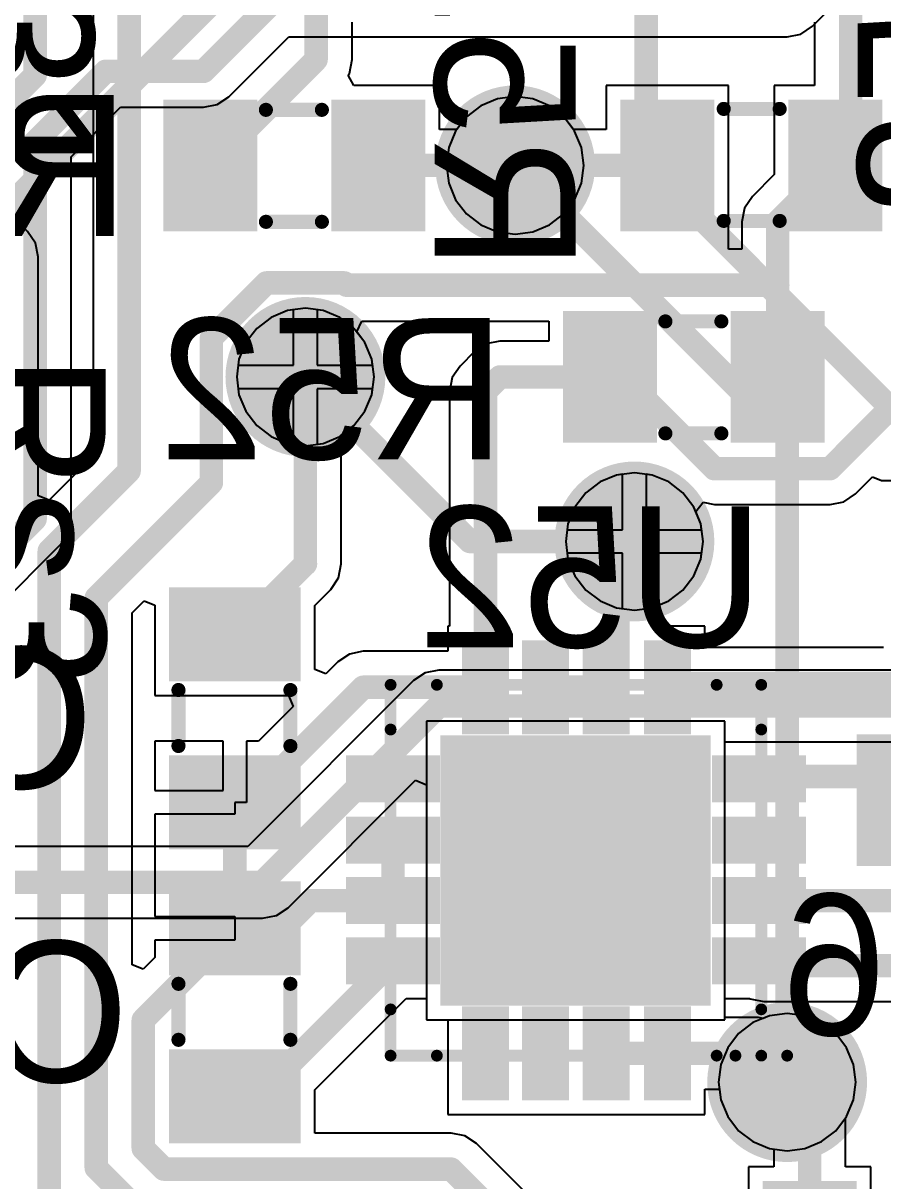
# Model space of a CAD drawing. Header units: millimetres. Extents: x 50.7 to 141.9, y 26.7 to 123.6.
# Drawn here: x 85.72 to 95.01, y 35 to 47.51 of the extents above; entities that cross this region are included whole.
import ezdxf

# ---------------------------------------------------------------- set-up
doc = ezdxf.new("R2010")
doc.units = ezdxf.units.MM
for name, color, linetype in [('BottomLayer', 5, 'Continuous'), ('BottomOverlay', 54, 'Continuous'), ('BottomPaste', 16, 'Continuous'), ('BottomSolder', 6, 'Continuous'), ('InternalPlane1', 76, 'Continuous'), ('InternalPlane3', 216, 'Continuous'), ('Mechanical16', 56, 'Continuous'), ('MidLayer1', 16, 'Continuous'), ('MidLayer2', 76, 'Continuous'), ('MidLayer3', 90, 'Continuous'), ('MidLayer4', 156, 'Continuous'), ('MultiLayer', 9, 'Continuous'), ('TopLayer', 1, 'Continuous'), ('TopOverlay', 2, 'Continuous'), ('TopSolder', 216, 'Continuous')]:
    doc.layers.add(name, color=color, linetype=linetype)

msp = doc.modelspace()

# ---------------------------------------------------------------- linework, layer by layer
at = {"layer": 'BottomLayer'}
for p, q in [((86.48, 48.048), (86.48, 42.833)), ((89.277, 47.117), (89.277, 47.523)), ((94.277, 47.523), (94.277, 46.838)), ((89.248, 46.968), (89.277, 47.117)), ((89.235, 46.95), (89.248, 46.968)), ((89.295, 46.838), (89.235, 46.95)), ((90.221, 46.838), (89.295, 46.838)), ((90.221, 46.362), (90.221, 46.838)), ((93.345, 46.838), (92.024, 46.838)), ((92.024, 46.838), (92.024, 46.362)), ((93.345, 45.11), (93.345, 46.838)), ((94.277, 46.838), (93.839, 46.838)), ((93.839, 46.838), (93.839, 45.874)), ((90.848, 46.692), (90.668, 46.617)), ((91.04, 46.717), (90.848, 46.692)), ((91.232, 46.692), (91.04, 46.717)), ((91.411, 46.617), (91.232, 46.692)), ((90.668, 46.617), (90.515, 46.499)), ((91.565, 46.499), (91.411, 46.617)), ((85.771, 45.26), (84.516, 46.515)), ((90.515, 46.499), (90.41, 46.362)), ((91.67, 46.362), (91.565, 46.499)), ((90.41, 46.362), (90.221, 46.362)), ((92.024, 46.362), (91.67, 46.362)), ((93.839, 45.874), (93.604, 45.639)), ((93.604, 45.639), (93.52, 45.513)), ((93.52, 45.513), (93.49, 45.364)), ((93.49, 45.364), (93.49, 45.067)), ((85.855, 45.134), (85.771, 45.26)), ((85.885, 44.985), (85.855, 45.134)), ((93.345, 45.067), (93.345, 45.11)), ((93.345, 45.11), (93.345, 45.11)), ((93.49, 45.067), (93.345, 45.067)), ((85.885, 42.404), (85.885, 44.985)), ((89.327, 44.176), (89.383, 44.29)), ((89.383, 44.29), (91.404, 44.29)), ((91.404, 44.29), (91.404, 44.076)), ((89.416, 44.059), (89.327, 44.176)), ((89.491, 43.88), (89.416, 44.059)), ((90.727, 44.047), (90.601, 43.963)), ((90.876, 44.076), (90.727, 44.047)), ((91.404, 44.076), (90.876, 44.076)), ((90.601, 43.963), (90.444, 43.806)), ((89.516, 43.688), (89.491, 43.88)), ((90.444, 43.806), (90.36, 43.68)), ((89.491, 43.496), (89.516, 43.688)), ((90.36, 43.68), (90.331, 43.531)), ((89.416, 43.317), (89.491, 43.496)), ((90.331, 43.531), (90.331, 40.996)), ((89.298, 43.163), (89.416, 43.317)), ((89.161, 43.058), (89.298, 43.163)), ((89.161, 41.667), (89.161, 43.058)), ((86.48, 42.833), (86.002, 42.356)), ((94.717, 42.423), (94.904, 42.609)), ((94.904, 42.609), (94.998, 42.57)), ((94.998, 42.57), (96.749, 42.57)), ((94.591, 42.339), (94.717, 42.423)), ((86.002, 42.356), (85.885, 42.404)), ((92.992, 42.235), (93.072, 42.333)), ((93.072, 42.333), (93.193, 42.309)), ((93.193, 42.309), (94.443, 42.309)), ((94.443, 42.309), (94.591, 42.339)), ((93.047, 42.102), (92.992, 42.235)), ((93.072, 41.91), (93.047, 42.102)), ((93.047, 41.718), (93.072, 41.91)), ((89.132, 41.518), (89.161, 41.667)), ((92.972, 41.539), (93.047, 41.718)), ((92.854, 41.385), (92.972, 41.539)), ((89.048, 41.392), (89.132, 41.518)), ((88.875, 41.219), (89.048, 41.392)), ((92.7, 41.267), (92.854, 41.385)), ((86.901, 41.139), (87.03, 41.269)), ((87.03, 41.269), (87.147, 41.22)), ((87.147, 41.22), (87.147, 40.245)), ((88.875, 40.527), (88.875, 41.219)), ((92.54, 41.2), (92.7, 41.267)), ((92.54, 40.996), (92.54, 41.2)), ((86.901, 37.335), (86.901, 41.139)), ((90.331, 40.996), (90.313, 40.996)), ((90.313, 40.996), (90.313, 40.724)), ((93.091, 40.996), (92.54, 40.996)), ((93.091, 40.763), (93.091, 40.996)), ((89.25, 40.694), (89.124, 40.61)), ((89.398, 40.724), (89.25, 40.694)), ((90.313, 40.724), (89.398, 40.724)), ((95.021, 40.763), (93.091, 40.763)), ((89.124, 40.61), (88.992, 40.478)), ((88.992, 40.478), (88.875, 40.527)), ((87.147, 40.245), (88.592, 40.245)), ((88.592, 40.245), (88.641, 40.127)), ((88.641, 40.127), (88.265, 39.751)), ((87.884, 39.751), (87.147, 39.751)), ((87.147, 39.751), (87.147, 39.218)), ((87.884, 39.218), (87.884, 39.751)), ((88.265, 39.751), (88.138, 39.751)), ((88.138, 39.751), (88.138, 39.091)), ((87.147, 39.218), (87.884, 39.218)), ((88.138, 39.091), (88.011, 39.091)), ((88.011, 39.091), (88.011, 38.964)), ((88.011, 38.964), (87.147, 38.964)), ((87.147, 38.964), (87.147, 38.43)), ((87.147, 38.43), (87.147, 38.43)), ((87.147, 38.43), (87.147, 38.39)), ((87.147, 38.39), (87.147, 38.39)), ((87.147, 38.39), (87.147, 37.857)), ((87.147, 37.857), (88.011, 37.857)), ((88.011, 37.857), (88.011, 37.603)), ((88.011, 37.603), (87.147, 37.603)), ((87.147, 37.603), (87.147, 37.416)), ((87.147, 37.416), (87.018, 37.287)), ((87.018, 37.287), (86.901, 37.335)), ((88.875, 35.985), (89.862, 36.973)), ((89.862, 36.973), (90.081, 36.973)), ((90.081, 36.973), (90.081, 36.741)), ((93.307, 36.767), (93.307, 36.973)), ((93.307, 36.973), (93.572, 36.973)), ((93.572, 36.973), (93.579, 36.968)), ((93.579, 36.968), (93.727, 36.939)), ((93.727, 36.939), (95.446, 36.939)), ((93.788, 36.786), (93.72, 36.757)), ((93.98, 36.811), (93.788, 36.786)), ((94.172, 36.786), (93.98, 36.811)), ((94.351, 36.711), (94.172, 36.786)), ((90.081, 36.741), (90.313, 36.741)), ((90.313, 36.741), (90.313, 35.719)), ((93.669, 36.767), (93.307, 36.767)), ((93.72, 36.757), (93.669, 36.767)), ((94.505, 36.593), (94.351, 36.711)), ((94.623, 36.439), (94.505, 36.593)), ((94.698, 36.26), (94.623, 36.439)), ((94.723, 36.068), (94.698, 36.26)), ((94.698, 35.876), (94.723, 36.068)), ((88.875, 35.517), (88.875, 35.985)), ((93.091, 35.719), (93.091, 35.991)), ((93.091, 35.991), (93.247, 35.991)), ((93.247, 35.991), (93.262, 35.876)), ((93.262, 35.876), (93.337, 35.697)), ((94.623, 35.697), (94.698, 35.876)), ((90.313, 35.719), (93.091, 35.719)), ((93.337, 35.697), (93.455, 35.543)), ((94.611, 35.681), (94.623, 35.697)), ((94.611, 35.154), (94.611, 35.681)), ((93.455, 35.543), (93.609, 35.425)), ((90.348, 35.517), (88.875, 35.517)), ((90.496, 35.487), (90.348, 35.517)), ((90.622, 35.403), (90.496, 35.487)), ((91.126, 34.9), (90.622, 35.403)), ((93.609, 35.425), (93.788, 35.35)), ((93.788, 35.35), (93.835, 35.344)), ((93.835, 35.344), (93.835, 35.154)), ((93.835, 35.154), (93.563, 35.154)), ((93.563, 35.154), (93.563, 33.426)), ((94.883, 35.154), (94.611, 35.154)), ((94.883, 33.426), (94.883, 35.154))]:
    msp.add_line(p, q, dxfattribs=at)
at = {"layer": 'BottomLayer', "const_width": 0.254}
for points in [[(94.666, 46.152), (94.666, 50.368)], [(88.889, 47.117), (88.889, 48.387)], [(86.868, 42.672), (86.868, 48.048)], [(87.746, 45.974), (88.889, 47.117)], [(93.878, 45.364), (94.666, 46.152)], [(89.56, 45.974), (91.04, 45.974)], [(91.04, 45.974), (92.685, 45.974)], [(93.878, 44.679), (93.878, 45.364)], [(87.757, 44.109), (88.352, 44.704)], [(88.352, 44.704), (89.194, 44.704)], [(89.194, 44.704), (89.219, 44.679)], [(89.219, 44.679), (93.878, 44.679)], [(93.878, 43.688), (93.878, 44.679)], [(87.757, 42.545), (87.757, 44.109)], [(88.773, 41.667), (88.773, 43.688)], [(90.719, 43.531), (90.876, 43.688)], [(90.876, 43.688), (92.064, 43.688)], [(92.202, 43.688), (93.193, 42.697)], [(90.719, 40.335), (90.719, 43.531)], [(94.443, 42.697), (95.179, 43.434)], [(86.004, 41.808), (86.868, 42.672)], [(93.193, 42.697), (94.443, 42.697)], [(86.512, 41.3), (87.757, 42.545)], [(92.151, 41.732), (92.329, 41.91)], [(86.004, 34.381), (86.004, 41.808)], [(88.011, 40.905), (88.773, 41.667)], [(92.151, 40.462), (92.151, 41.732)], [(86.512, 35.141), (86.512, 41.3)], [(92.024, 40.335), (92.151, 40.462)], [(92.151, 40.335), (92.151, 40.462)], [(88.154, 39.091), (89.398, 40.335)], [(89.398, 40.335), (90.719, 40.335)], [(91.369, 40.335), (92.024, 40.335)], [(92.685, 40.375), (95.747, 40.375)], [(93.701, 39.37), (95.239, 39.37)], [(88.011, 39.091), (88.154, 39.091)], [(88.011, 37.73), (88.011, 39.091)], [(89.719, 38.029), (89.719, 38.684)], [(88.829, 38.029), (89.719, 38.029)], [(93.675, 38.029), (98.806, 38.029)], [(88.53, 37.73), (88.773, 37.973)], [(87.02, 36.739), (88.011, 37.73)], [(88.011, 37.73), (88.53, 37.73)], [(88.256, 35.916), (89.719, 37.379)], [(93.727, 37.327), (96.266, 37.327)], [(87.02, 35.351), (87.02, 36.739)], [(92.024, 36.379), (92.685, 36.379)], [(92.685, 36.379), (93.669, 36.379)], [(93.669, 36.379), (93.98, 36.068)], [(94.223, 32.512), (94.223, 36.068)], [(88.011, 35.916), (88.256, 35.916)], [(87.02, 35.351), (87.244, 35.128)], [(86.512, 35.141), (87.617, 34.036)], [(87.244, 35.128), (90.348, 35.128)], [(90.348, 35.128), (91.084, 34.392)]]:
    msp.add_lwpolyline(points, dxfattribs=at)
at = {"layer": 'BottomLayer'}
for points, const_width in [([(88.825, 47.117, 1), (88.952, 47.117, 1)], 0.127), ([(88.825, 47.117, 1), (88.952, 47.117, 1)], 0.127), ([(90.799, 45.974, 1), (91.281, 45.974, 1)], 0.483), ([(94.602, 46.152, 1), (94.729, 46.152, 1)], 0.127), ([(94.602, 46.152, 1), (94.729, 46.152, 1)], 0.127), ([(87.682, 45.974, 1), (87.809, 45.974, 1)], 0.127), ([(89.497, 45.974, 1), (89.624, 45.974, 1)], 0.127), ([(90.976, 45.974, 1), (91.103, 45.974, 1)], 0.127), ([(90.976, 45.974, 1), (91.103, 45.974, 1)], 0.127), ([(92.621, 45.974, 1), (92.748, 45.974, 1)], 0.127), ([(93.815, 45.364, 1), (93.942, 45.364, 1)], 0.127), ([(93.815, 45.364, 1), (93.942, 45.364, 1)], 0.127), ([(88.289, 44.704, 1), (88.416, 44.704, 1)], 0.127), ([(88.289, 44.704, 1), (88.416, 44.704, 1)], 0.127), ([(89.13, 44.704, 1), (89.257, 44.704, 1)], 0.127), ([(89.13, 44.704, 1), (89.257, 44.704, 1)], 0.127), ([(89.156, 44.679, 1), (89.283, 44.679, 1)], 0.127), ([(89.156, 44.679, 1), (89.283, 44.679, 1)], 0.127), ([(93.815, 44.679, 1), (93.942, 44.679, 1)], 0.127), ([(93.815, 44.679, 1), (93.942, 44.679, 1)], 0.127), ([(93.815, 44.679, 1), (93.942, 44.679, 1)], 0.127), ([(87.694, 44.109, 1), (87.82, 44.109, 1)], 0.127), ([(87.694, 44.109, 1), (87.82, 44.109, 1)], 0.127), ([(88.532, 43.688, 1), (89.014, 43.688, 1)], 0.483), ([(88.709, 43.688, 1), (88.837, 43.688, 1)], 0.127), ([(90.813, 43.688, 1), (90.94, 43.688, 1)], 0.127), ([(90.813, 43.688, 1), (90.94, 43.688, 1)], 0.127), ([(92, 43.688, 1), (92.127, 43.688, 1)], 0.127), ([(92.138, 43.688, 1), (92.265, 43.688, 1)], 0.127), ([(93.815, 43.688, 1), (93.942, 43.688, 1)], 0.127), ([(90.656, 43.531, 1), (90.783, 43.531, 1)], 0.127), ([(90.656, 43.531, 1), (90.783, 43.531, 1)], 0.127), ([(86.804, 42.672, 1), (86.931, 42.672, 1)], 0.127), ([(86.804, 42.672, 1), (86.931, 42.672, 1)], 0.127), ([(93.129, 42.697, 1), (93.256, 42.697, 1)], 0.127), ([(93.129, 42.697, 1), (93.256, 42.697, 1)], 0.127), ([(94.379, 42.697, 1), (94.506, 42.697, 1)], 0.127), ([(94.379, 42.697, 1), (94.506, 42.697, 1)], 0.127), ([(87.694, 42.545, 1), (87.82, 42.545, 1)], 0.127), ([(87.694, 42.545, 1), (87.82, 42.545, 1)], 0.127), ([(92.088, 41.91, 1), (92.57, 41.91, 1)], 0.483), ([(92.265, 41.91, 1), (92.392, 41.91, 1)], 0.127), ([(85.941, 41.808, 1), (86.068, 41.808, 1)], 0.127), ([(85.941, 41.808, 1), (86.068, 41.808, 1)], 0.127), ([(88.709, 41.667, 1), (88.837, 41.667, 1)], 0.127), ([(88.709, 41.667, 1), (88.837, 41.667, 1)], 0.127), ([(92.088, 41.732, 1), (92.215, 41.732, 1)], 0.127), ([(92.088, 41.732, 1), (92.215, 41.732, 1)], 0.127), ([(86.449, 41.3, 1), (86.576, 41.3, 1)], 0.127), ([(86.449, 41.3, 1), (86.576, 41.3, 1)], 0.127), ([(87.947, 40.905, 1), (88.075, 40.905, 1)], 0.127), ([(92.088, 40.462, 1), (92.215, 40.462, 1)], 0.127), ([(92.088, 40.462, 1), (92.215, 40.462, 1)], 0.127), ([(92.088, 40.462, 1), (92.215, 40.462, 1)], 0.127), ([(89.335, 40.335, 1), (89.462, 40.335, 1)], 0.127), ([(89.335, 40.335, 1), (89.462, 40.335, 1)], 0.127), ([(90.656, 40.335, 1), (90.783, 40.335, 1)], 0.127), ([(90.656, 40.335, 1), (90.783, 40.335, 1)], 0.127), ([(91.305, 40.335, 1), (91.432, 40.335, 1)], 0.127), ([(91.961, 40.335, 1), (92.088, 40.335, 1)], 0.127), ([(91.961, 40.335, 1), (92.088, 40.335, 1)], 0.127), ([(92.088, 40.335, 1), (92.215, 40.335, 1)], 0.127), ([(92.621, 40.375, 1), (92.748, 40.375, 1)], 0.127), ([(93.637, 39.37, 1), (93.764, 39.37, 1)], 0.127), ([(87.947, 39.091, 1), (88.075, 39.091, 1)], 0.127), ([(87.947, 39.091, 1), (88.075, 39.091, 1)], 0.127), ([(88.09, 39.091, 1), (88.217, 39.091, 1)], 0.127), ([(88.09, 39.091, 1), (88.217, 39.091, 1)], 0.127), ([(89.656, 38.684, 1), (89.783, 38.684, 1)], 0.127), ([(88.765, 38.029, 1), (88.892, 38.029, 1)], 0.127), ([(89.656, 38.029, 1), (89.783, 38.029, 1)], 0.127), ([(89.656, 38.029, 1), (89.783, 38.029, 1)], 0.127), ([(93.612, 38.029, 1), (93.739, 38.029, 1)], 0.127), ([(88.709, 37.973, 1), (88.837, 37.973, 1)], 0.127), ([(87.947, 37.73, 1), (88.075, 37.73, 1)], 0.127), ([(87.947, 37.73, 1), (88.075, 37.73, 1)], 0.127), ([(87.947, 37.73, 1), (88.075, 37.73, 1)], 0.127), ([(88.467, 37.73, 1), (88.594, 37.73, 1)], 0.127), ([(88.467, 37.73, 1), (88.594, 37.73, 1)], 0.127), ([(89.656, 37.379, 1), (89.783, 37.379, 1)], 0.127), ([(93.664, 37.327, 1), (93.791, 37.327, 1)], 0.127), ([(86.957, 36.739, 1), (87.084, 36.739, 1)], 0.127), ([(86.957, 36.739, 1), (87.084, 36.739, 1)], 0.127), ([(93.739, 36.068, 1), (94.221, 36.068, 1)], 0.483), ([(91.961, 36.379, 1), (92.088, 36.379, 1)], 0.127), ([(92.621, 36.379, 1), (92.748, 36.379, 1)], 0.127), ([(92.621, 36.379, 1), (92.748, 36.379, 1)], 0.127), ([(93.605, 36.379, 1), (93.732, 36.379, 1)], 0.127), ([(93.605, 36.379, 1), (93.732, 36.379, 1)], 0.127), ([(93.916, 36.068, 1), (94.043, 36.068, 1)], 0.127), ([(94.159, 36.068, 1), (94.286, 36.068, 1)], 0.127), ([(87.947, 35.916, 1), (88.075, 35.916, 1)], 0.127), ([(88.192, 35.916, 1), (88.319, 35.916, 1)], 0.127), ([(88.192, 35.916, 1), (88.319, 35.916, 1)], 0.127), ([(86.957, 35.351, 1), (87.084, 35.351, 1)], 0.127), ([(86.957, 35.351, 1), (87.084, 35.351, 1)], 0.127), ([(86.449, 35.141, 1), (86.576, 35.141, 1)], 0.127), ([(86.449, 35.141, 1), (86.576, 35.141, 1)], 0.127), ([(87.18, 35.128, 1), (87.307, 35.128, 1)], 0.127), ([(87.18, 35.128, 1), (87.307, 35.128, 1)], 0.127), ([(90.284, 35.128, 1), (90.411, 35.128, 1)], 0.127), ([(90.284, 35.128, 1), (90.411, 35.128, 1)], 0.127)]:
    msp.add_lwpolyline(points, format="xyb", close=True, dxfattribs=dict(at, const_width=const_width))
for points in [[(87.34, 45.364), (88.152, 45.364), (87.34, 46.584), (88.152, 46.584)], [(89.154, 45.364), (89.967, 45.364), (89.154, 46.584), (89.967, 46.584)], [(93.091, 46.584), (92.278, 46.584), (93.091, 45.364), (92.278, 45.364)], [(94.905, 46.584), (94.093, 46.584), (94.905, 45.364), (94.093, 45.364)], [(91.658, 43.078), (92.47, 43.078), (91.658, 44.298), (92.47, 44.298)], [(93.472, 43.078), (94.285, 43.078), (93.472, 44.298), (94.285, 44.298)], [(87.401, 41.311), (87.401, 40.499), (88.621, 41.311), (88.621, 40.499)], [(90.871, 39.929), (90.871, 40.742), (90.567, 39.929), (90.567, 40.742)], [(91.521, 39.929), (91.521, 40.742), (91.217, 39.929), (91.217, 40.742)], [(92.177, 39.929), (92.177, 40.742), (91.872, 39.929), (91.872, 40.742)], [(92.837, 39.929), (92.837, 40.742), (92.532, 39.929), (92.532, 40.742)], [(93.053, 36.995), (93.053, 39.713), (90.335, 36.995), (90.335, 39.713)], [(94.833, 38.506), (95.645, 38.506), (94.833, 39.726), (95.645, 39.726)], [(87.401, 39.497), (87.401, 38.684), (88.621, 39.497), (88.621, 38.684)], [(90.125, 39.497), (89.313, 39.497), (90.125, 39.192), (89.313, 39.192)], [(93.269, 39.192), (94.082, 39.192), (93.269, 39.497), (94.082, 39.497)], [(90.125, 38.837), (89.313, 38.837), (90.125, 38.532), (89.313, 38.532)], [(93.269, 38.532), (94.082, 38.532), (93.269, 38.837), (94.082, 38.837)], [(90.125, 38.181), (89.313, 38.181), (90.125, 37.877), (89.313, 37.877)], [(93.269, 37.877), (94.082, 37.877), (93.269, 38.181), (94.082, 38.181)], [(87.401, 38.136), (87.401, 37.324), (88.621, 38.136), (88.621, 37.324)], [(90.125, 37.531), (89.313, 37.531), (90.125, 37.227), (89.313, 37.227)], [(93.269, 37.227), (94.082, 37.227), (93.269, 37.531), (94.082, 37.531)], [(90.567, 36.785), (90.567, 35.973), (90.871, 36.785), (90.871, 35.973)], [(91.217, 36.785), (91.217, 35.973), (91.521, 36.785), (91.521, 35.973)], [(91.872, 36.785), (91.872, 35.973), (92.177, 36.785), (92.177, 35.973)], [(92.837, 35.973), (92.837, 36.785), (92.532, 35.973), (92.532, 36.785)], [(87.401, 36.322), (87.401, 35.509), (88.621, 36.322), (88.621, 35.509)]]:
    msp.add_solid(points, dxfattribs=at)
at = {"layer": 'BottomOverlay'}
for points, const_width in [([(88.346, 46.574), (88.951, 46.574)], 0.152), ([(93.294, 46.584), (93.899, 46.584)], 0.152), ([(88.346, 45.364), (88.951, 45.364)], 0.152), ([(93.294, 45.374), (93.899, 45.374)], 0.152), ([(92.664, 44.288), (93.269, 44.288)], 0.152), ([(92.664, 43.078), (93.269, 43.078)], 0.152), ([(89.694, 39.878), (89.694, 40.361)], 0.127), ([(89.694, 40.361), (90.194, 40.361)], 0.127), ([(93.218, 40.361), (93.701, 40.361)], 0.127), ([(93.701, 39.878), (93.701, 40.361)], 0.127), ([(87.401, 39.7), (87.401, 40.305)], 0.152), ([(88.611, 39.7), (88.611, 40.305)], 0.152), ([(87.401, 36.525), (87.401, 37.13)], 0.152), ([(88.611, 36.525), (88.611, 37.13)], 0.152), ([(89.694, 36.354), (89.694, 36.854)], 0.127), ([(93.701, 36.354), (93.701, 36.854)], 0.127), ([(89.694, 36.354), (90.194, 36.354)], 0.127), ([(93.218, 36.354), (93.701, 36.354)], 0.127)]:
    msp.add_lwpolyline(points, dxfattribs=dict(at, const_width=const_width))
for points, const_width in [([(88.308, 46.574, 1), (88.384, 46.574, 1)], 0.0762), ([(88.913, 46.574, 1), (88.989, 46.574, 1)], 0.0762), ([(93.256, 46.584, 1), (93.332, 46.584, 1)], 0.0762), ([(93.861, 46.584, 1), (93.937, 46.584, 1)], 0.0762), ([(88.308, 45.364, 1), (88.384, 45.364, 1)], 0.0762), ([(88.913, 45.364, 1), (88.989, 45.364, 1)], 0.0762), ([(93.256, 45.374, 1), (93.332, 45.374, 1)], 0.0762), ([(93.861, 45.374, 1), (93.937, 45.374, 1)], 0.0762), ([(92.626, 44.288, 1), (92.702, 44.288, 1)], 0.0762), ([(93.231, 44.288, 1), (93.307, 44.288, 1)], 0.0762), ([(92.626, 43.078, 1), (92.702, 43.078, 1)], 0.0762), ([(93.231, 43.078, 1), (93.307, 43.078, 1)], 0.0762), ([(89.662, 40.361, 1), (89.726, 40.361, 1)], 0.0635), ([(89.662, 40.361, 1), (89.726, 40.361, 1)], 0.0635), ([(90.162, 40.361, 1), (90.226, 40.361, 1)], 0.0635), ([(93.186, 40.361, 1), (93.25, 40.361, 1)], 0.0635), ([(93.669, 40.361, 1), (93.732, 40.361, 1)], 0.0635), ([(93.669, 40.361, 1), (93.732, 40.361, 1)], 0.0635), ([(87.363, 40.305, 1), (87.439, 40.305, 1)], 0.0762), ([(88.573, 40.305, 1), (88.649, 40.305, 1)], 0.0762), ([(89.662, 39.878, 1), (89.726, 39.878, 1)], 0.0635), ([(93.669, 39.878, 1), (93.732, 39.878, 1)], 0.0635), ([(87.363, 39.7, 1), (87.439, 39.7, 1)], 0.0762), ([(88.573, 39.7, 1), (88.649, 39.7, 1)], 0.0762), ([(87.363, 37.13, 1), (87.439, 37.13, 1)], 0.0762), ([(88.573, 37.13, 1), (88.649, 37.13, 1)], 0.0762), ([(89.662, 36.854, 1), (89.726, 36.854, 1)], 0.0635), ([(93.669, 36.854, 1), (93.732, 36.854, 1)], 0.0635), ([(93.98, 36.354, 1), (93.421, 36.354, 1)], 0.127), ([(87.363, 36.525, 1), (87.439, 36.525, 1)], 0.0762), ([(88.573, 36.525, 1), (88.649, 36.525, 1)], 0.0762), ([(89.662, 36.354, 1), (89.726, 36.354, 1)], 0.0635), ([(89.662, 36.354, 1), (89.726, 36.354, 1)], 0.0635), ([(90.162, 36.354, 1), (90.226, 36.354, 1)], 0.0635), ([(93.186, 36.354, 1), (93.25, 36.354, 1)], 0.0635), ([(93.389, 36.354, 1), (93.453, 36.354, 1)], 0.0635), ([(93.669, 36.354, 1), (93.732, 36.354, 1)], 0.0635), ([(93.669, 36.354, 1), (93.732, 36.354, 1)], 0.0635), ([(93.948, 36.354, 1), (94.012, 36.354, 1)], 0.0635)]:
    msp.add_lwpolyline(points, format="xyb", close=True, dxfattribs=dict(at, const_width=const_width))
at = {"layer": 'BottomPaste'}
for points in [[(87.34, 45.364), (88.152, 45.364), (87.34, 46.584), (88.152, 46.584)], [(89.154, 45.364), (89.967, 45.364), (89.154, 46.584), (89.967, 46.584)], [(93.091, 46.584), (92.278, 46.584), (93.091, 45.364), (92.278, 45.364)], [(94.905, 46.584), (94.093, 46.584), (94.905, 45.364), (94.093, 45.364)], [(91.658, 43.078), (92.47, 43.078), (91.658, 44.298), (92.47, 44.298)], [(93.472, 43.078), (94.285, 43.078), (93.472, 44.298), (94.285, 44.298)], [(87.401, 41.311), (87.401, 40.499), (88.621, 41.311), (88.621, 40.499)], [(90.871, 39.929), (90.871, 40.742), (90.567, 39.929), (90.567, 40.742)], [(91.521, 39.929), (91.521, 40.742), (91.217, 39.929), (91.217, 40.742)], [(92.177, 39.929), (92.177, 40.742), (91.872, 39.929), (91.872, 40.742)], [(92.837, 39.929), (92.837, 40.742), (92.532, 39.929), (92.532, 40.742)], [(94.833, 38.506), (95.645, 38.506), (94.833, 39.726), (95.645, 39.726)], [(91.544, 38.506), (91.544, 39.624), (90.444, 38.506), (90.444, 39.624)], [(92.964, 38.506), (92.964, 39.624), (91.846, 38.506), (91.846, 39.624)], [(87.401, 39.497), (87.401, 38.684), (88.621, 39.497), (88.621, 38.684)], [(90.125, 39.497), (89.313, 39.497), (90.125, 39.192), (89.313, 39.192)], [(93.269, 39.192), (94.082, 39.192), (93.269, 39.497), (94.082, 39.497)], [(90.125, 38.837), (89.313, 38.837), (90.125, 38.532), (89.313, 38.532)], [(93.269, 38.532), (94.082, 38.532), (93.269, 38.837), (94.082, 38.837)], [(90.125, 38.181), (89.313, 38.181), (90.125, 37.877), (89.313, 37.877)], [(91.544, 37.104), (91.544, 38.204), (90.444, 37.104), (90.444, 38.204)], [(92.964, 37.104), (92.964, 38.204), (91.846, 37.104), (91.846, 38.204)], [(93.269, 37.877), (94.082, 37.877), (93.269, 38.181), (94.082, 38.181)], [(87.401, 38.136), (87.401, 37.324), (88.621, 38.136), (88.621, 37.324)], [(90.125, 37.531), (89.313, 37.531), (90.125, 37.227), (89.313, 37.227)], [(93.269, 37.227), (94.082, 37.227), (93.269, 37.531), (94.082, 37.531)], [(90.567, 36.785), (90.567, 35.973), (90.871, 36.785), (90.871, 35.973)], [(91.217, 36.785), (91.217, 35.973), (91.521, 36.785), (91.521, 35.973)], [(91.872, 36.785), (91.872, 35.973), (92.177, 36.785), (92.177, 35.973)], [(92.837, 35.973), (92.837, 36.785), (92.532, 35.973), (92.532, 36.785)], [(87.401, 36.322), (87.401, 35.509), (88.621, 36.322), (88.621, 35.509)]]:
    msp.add_solid(points, dxfattribs=at)
at = {"layer": 'BottomSolder', "const_width": 0.584}
for points in [[(90.748, 45.974, 1), (91.332, 45.974, 1)], [(88.481, 43.688, 1), (89.065, 43.688, 1)], [(92.037, 41.91, 1), (92.621, 41.91, 1)], [(93.688, 36.068, 1), (94.272, 36.068, 1)]]:
    msp.add_lwpolyline(points, format="xyb", close=True, dxfattribs=at)
at = {"layer": 'BottomSolder'}
for points in [[(87.238, 45.263), (88.254, 45.263), (87.238, 46.685), (88.254, 46.685)], [(89.052, 45.263), (90.068, 45.263), (89.052, 46.685), (90.068, 46.685)], [(93.193, 46.685), (92.177, 46.685), (93.193, 45.263), (92.177, 45.263)], [(95.007, 46.685), (93.991, 46.685), (95.007, 45.263), (93.991, 45.263)], [(91.556, 42.977), (92.572, 42.977), (91.556, 44.399), (92.572, 44.399)], [(93.37, 42.977), (94.386, 42.977), (93.37, 44.399), (94.386, 44.399)], [(87.3, 41.413), (87.3, 40.397), (88.722, 41.413), (88.722, 40.397)], [(90.973, 39.827), (90.973, 40.843), (90.465, 39.827), (90.465, 40.843)], [(91.623, 39.827), (91.623, 40.843), (91.115, 39.827), (91.115, 40.843)], [(92.278, 39.827), (92.278, 40.843), (91.77, 39.827), (91.77, 40.843)], [(92.939, 39.827), (92.939, 40.843), (92.431, 39.827), (92.431, 40.843)], [(93.154, 36.894), (93.154, 39.815), (90.233, 36.894), (90.233, 39.815)], [(94.731, 38.405), (95.747, 38.405), (94.731, 39.827), (95.747, 39.827)], [(91.594, 38.456), (91.594, 39.675), (90.394, 38.456), (90.394, 39.675)], [(93.015, 38.456), (93.015, 39.675), (91.796, 38.456), (91.796, 39.675)], [(87.3, 39.599), (87.3, 38.583), (88.722, 39.599), (88.722, 38.583)], [(90.227, 39.599), (89.211, 39.599), (90.227, 39.091), (89.211, 39.091)], [(93.167, 39.091), (94.183, 39.091), (93.167, 39.599), (94.183, 39.599)], [(90.227, 38.938), (89.211, 38.938), (90.227, 38.43), (89.211, 38.43)], [(93.167, 38.43), (94.183, 38.43), (93.167, 38.938), (94.183, 38.938)], [(90.227, 38.283), (89.211, 38.283), (90.227, 37.775), (89.211, 37.775)], [(93.167, 37.775), (94.183, 37.775), (93.167, 38.283), (94.183, 38.283)], [(87.3, 38.238), (87.3, 37.222), (88.722, 38.238), (88.722, 37.222)], [(91.594, 37.054), (91.594, 38.254), (90.394, 37.054), (90.394, 38.254)], [(93.015, 37.054), (93.015, 38.254), (91.796, 37.054), (91.796, 38.254)], [(90.227, 37.633), (89.211, 37.633), (90.227, 37.125), (89.211, 37.125)], [(93.167, 37.125), (94.183, 37.125), (93.167, 37.633), (94.183, 37.633)], [(90.465, 36.887), (90.465, 35.871), (90.973, 36.887), (90.973, 35.871)], [(91.115, 36.887), (91.115, 35.871), (91.623, 36.887), (91.623, 35.871)], [(91.77, 36.887), (91.77, 35.871), (92.278, 36.887), (92.278, 35.871)], [(92.939, 35.871), (92.939, 36.887), (92.431, 35.871), (92.431, 36.887)], [(87.3, 36.424), (87.3, 35.408), (88.722, 36.424), (88.722, 35.408)], [(93.715, 33.579), (94.731, 33.579), (93.715, 35.001), (94.731, 35.001)]]:
    msp.add_solid(points, dxfattribs=at)
at = {"layer": 'InternalPlane1'}
for points, const_width in [([(90.608, 45.974, 1), (91.472, 45.974, 1)], 0.864), ([(88.341, 43.688, 1), (89.205, 43.688, 1)], 0.864), ([(91.897, 41.91, 1), (92.761, 41.91, 1)], 0.864), ([(91.313, 38.354, 1), (92.075, 38.354, 1)], 0.762), ([(93.548, 36.068, 1), (94.412, 36.068, 1)], 0.864)]:
    msp.add_lwpolyline(points, format="xyb", close=True, dxfattribs=dict(at, const_width=const_width))
at = {"layer": 'InternalPlane3'}
for points, const_width in [([(90.608, 45.974, 1), (91.472, 45.974, 1)], 0.864), ([(88.341, 43.688, 1), (89.205, 43.688, 1)], 0.864), ([(91.897, 41.91, 1), (92.761, 41.91, 1)], 0.864), ([(91.313, 38.354, 1), (92.075, 38.354, 1)], 0.762), ([(93.548, 36.068, 1), (94.412, 36.068, 1)], 0.864)]:
    msp.add_lwpolyline(points, format="xyb", close=True, dxfattribs=dict(at, const_width=const_width))
at = {"layer": 'Mechanical16', "const_width": 0.127}
for points in [[(89.694, 40.361), (93.701, 40.361)], [(89.694, 36.354), (89.694, 40.361)], [(93.701, 36.354), (93.701, 40.361)], [(89.694, 36.354), (93.701, 36.354)]]:
    msp.add_lwpolyline(points, dxfattribs=at)
at = {"layer": 'Mechanical16', "const_width": 0.0635}
for points in [[(89.662, 40.361, 1), (89.726, 40.361, 1)], [(89.662, 40.361, 1), (89.726, 40.361, 1)], [(93.669, 40.361, 1), (93.732, 40.361, 1)], [(93.669, 40.361, 1), (93.732, 40.361, 1)], [(89.662, 36.354, 1), (89.726, 36.354, 1)], [(89.662, 36.354, 1), (89.726, 36.354, 1)], [(93.669, 36.354, 1), (93.732, 36.354, 1)], [(93.669, 36.354, 1), (93.732, 36.354, 1)]]:
    msp.add_lwpolyline(points, format="xyb", close=True, dxfattribs=at)
at = {"layer": 'MidLayer1', "const_width": 0.254}
for points in [[(81.815, 41.783), (90.678, 50.646)], [(88.773, 43.688), (90.551, 41.91)], [(90.551, 41.91), (92.329, 41.91)]]:
    msp.add_lwpolyline(points, dxfattribs=at)
at = {"layer": 'MidLayer1'}
for points, const_width in [([(90.799, 45.974, 1), (91.281, 45.974, 1)], 0.483), ([(88.532, 43.688, 1), (89.014, 43.688, 1)], 0.483), ([(88.709, 43.688, 1), (88.837, 43.688, 1)], 0.127), ([(92.088, 41.91, 1), (92.57, 41.91, 1)], 0.483), ([(90.487, 41.91, 1), (90.614, 41.91, 1)], 0.127), ([(90.487, 41.91, 1), (90.614, 41.91, 1)], 0.127), ([(92.265, 41.91, 1), (92.392, 41.91, 1)], 0.127), ([(93.739, 36.068, 1), (94.221, 36.068, 1)], 0.483)]:
    msp.add_lwpolyline(points, format="xyb", close=True, dxfattribs=dict(at, const_width=const_width))
msp.add_solid([(93.053, 36.995), (93.053, 39.713), (90.335, 36.995), (90.335, 39.713)], dxfattribs=at)
at = {"layer": 'MidLayer2', "const_width": 0.254}
for points in [[(92.456, 45.995), (92.456, 50.292)], [(91.04, 45.974), (93.98, 43.034)], [(92.456, 45.995), (95.885, 42.566)], [(93.98, 36.068), (93.98, 43.034)]]:
    msp.add_lwpolyline(points, dxfattribs=at)
at = {"layer": 'MidLayer2'}
for points, const_width in [([(90.799, 45.974, 1), (91.281, 45.974, 1)], 0.483), ([(90.976, 45.974, 1), (91.103, 45.974, 1)], 0.127), ([(92.392, 45.995, 1), (92.519, 45.995, 1)], 0.127), ([(92.392, 45.995, 1), (92.519, 45.995, 1)], 0.127), ([(88.532, 43.688, 1), (89.014, 43.688, 1)], 0.483), ([(93.916, 43.034, 1), (94.043, 43.034, 1)], 0.127), ([(93.916, 43.034, 1), (94.043, 43.034, 1)], 0.127), ([(92.088, 41.91, 1), (92.57, 41.91, 1)], 0.483), ([(93.739, 36.068, 1), (94.221, 36.068, 1)], 0.483), ([(93.916, 36.068, 1), (94.043, 36.068, 1)], 0.127)]:
    msp.add_lwpolyline(points, format="xyb", close=True, dxfattribs=dict(at, const_width=const_width))
msp.add_solid([(93.053, 36.995), (93.053, 39.713), (90.335, 36.995), (90.335, 39.713)], dxfattribs=at)
at = {"layer": 'MidLayer3'}
for p, q in [((90.848, 46.692), (90.668, 46.617)), ((91.04, 46.717), (90.848, 46.692)), ((91.232, 46.692), (91.04, 46.717)), ((91.411, 46.617), (91.232, 46.692)), ((90.668, 46.617), (90.515, 46.499)), ((91.565, 46.499), (91.411, 46.617)), ((90.515, 46.499), (90.397, 46.345)), ((91.683, 46.345), (91.565, 46.499)), ((90.397, 46.345), (90.322, 46.166)), ((91.758, 46.166), (91.683, 46.345)), ((90.322, 46.166), (90.297, 45.974)), ((91.783, 45.974), (91.758, 46.166)), ((90.297, 45.974), (90.322, 45.782)), ((91.758, 45.782), (91.783, 45.974)), ((90.322, 45.782), (90.397, 45.603)), ((91.683, 45.603), (91.758, 45.782)), ((90.397, 45.603), (90.515, 45.449)), ((91.565, 45.449), (91.683, 45.603)), ((90.515, 45.449), (90.668, 45.331)), ((91.411, 45.331), (91.565, 45.449)), ((90.668, 45.331), (90.848, 45.256)), ((91.232, 45.256), (91.411, 45.331)), ((90.848, 45.256), (91.04, 45.231)), ((91.04, 45.231), (91.232, 45.256)), ((88.646, 44.414), (88.581, 44.406)), ((88.646, 43.815), (88.646, 44.414)), ((88.965, 44.406), (88.9, 44.414)), ((88.9, 44.414), (88.9, 43.815)), ((88.402, 44.331), (88.248, 44.213)), ((88.581, 44.406), (88.402, 44.331)), ((89.144, 44.331), (88.965, 44.406)), ((89.298, 44.213), (89.144, 44.331)), ((88.248, 44.213), (88.13, 44.059)), ((89.416, 44.059), (89.298, 44.213)), ((88.13, 44.059), (88.055, 43.88)), ((89.491, 43.88), (89.416, 44.059)), ((88.055, 43.88), (88.047, 43.815)), ((88.047, 43.815), (88.646, 43.815)), ((88.9, 43.815), (89.499, 43.815)), ((89.499, 43.815), (89.491, 43.88)), ((88.646, 43.561), (88.047, 43.561)), ((88.047, 43.561), (88.055, 43.496)), ((88.646, 42.962), (88.646, 43.561)), ((89.499, 43.561), (88.9, 43.561)), ((88.9, 43.561), (88.9, 42.962)), ((89.491, 43.496), (89.499, 43.561)), ((88.055, 43.496), (88.13, 43.317)), ((89.416, 43.317), (89.491, 43.496)), ((88.13, 43.317), (88.248, 43.163)), ((89.298, 43.163), (89.416, 43.317)), ((88.248, 43.163), (88.402, 43.045)), ((89.144, 43.045), (89.298, 43.163)), ((88.402, 43.045), (88.581, 42.97)), ((88.965, 42.97), (89.144, 43.045)), ((88.581, 42.97), (88.646, 42.962)), ((88.9, 42.962), (88.965, 42.97)), ((91.958, 42.553), (91.804, 42.435)), ((92.137, 42.628), (91.958, 42.553)), ((92.202, 42.636), (92.137, 42.628)), ((92.202, 42.037), (92.202, 42.636)), ((92.521, 42.628), (92.456, 42.636)), ((92.456, 42.636), (92.456, 42.037)), ((92.7, 42.553), (92.521, 42.628)), ((92.854, 42.435), (92.7, 42.553)), ((91.804, 42.435), (91.686, 42.281)), ((92.972, 42.281), (92.854, 42.435)), ((91.686, 42.281), (91.611, 42.102)), ((93.047, 42.102), (92.972, 42.281)), ((91.611, 42.102), (91.603, 42.037)), ((91.603, 42.037), (92.202, 42.037)), ((92.456, 42.037), (93.055, 42.037)), ((93.055, 42.037), (93.047, 42.102)), ((92.202, 41.783), (91.603, 41.783)), ((91.603, 41.783), (91.611, 41.718)), ((92.202, 41.184), (92.202, 41.783)), ((93.055, 41.783), (92.456, 41.783)), ((92.456, 41.783), (92.456, 41.184)), ((93.047, 41.718), (93.055, 41.783)), ((91.611, 41.718), (91.686, 41.539)), ((92.972, 41.539), (93.047, 41.718)), ((91.686, 41.539), (91.804, 41.385)), ((92.854, 41.385), (92.972, 41.539)), ((91.804, 41.385), (91.958, 41.267)), ((92.7, 41.267), (92.854, 41.385)), ((91.958, 41.267), (92.137, 41.192)), ((92.137, 41.192), (92.202, 41.184)), ((92.456, 41.184), (92.521, 41.192)), ((92.521, 41.192), (92.7, 41.267)), ((93.307, 39.967), (90.081, 39.967)), ((90.081, 39.967), (90.081, 36.741)), ((93.307, 36.741), (93.307, 39.967)), ((93.788, 36.786), (93.609, 36.711)), ((93.98, 36.811), (93.788, 36.786)), ((94.172, 36.786), (93.98, 36.811)), ((94.351, 36.711), (94.172, 36.786)), ((90.081, 36.741), (93.307, 36.741)), ((93.609, 36.711), (93.455, 36.593)), ((94.505, 36.593), (94.351, 36.711)), ((93.455, 36.593), (93.337, 36.439)), ((94.623, 36.439), (94.505, 36.593)), ((93.337, 36.439), (93.262, 36.26)), ((94.698, 36.26), (94.623, 36.439)), ((93.262, 36.26), (93.237, 36.068)), ((94.723, 36.068), (94.698, 36.26)), ((93.237, 36.068), (93.262, 35.876)), ((94.698, 35.876), (94.723, 36.068)), ((93.262, 35.876), (93.337, 35.697)), ((94.623, 35.697), (94.698, 35.876)), ((93.337, 35.697), (93.455, 35.543)), ((94.505, 35.543), (94.623, 35.697)), ((93.455, 35.543), (93.609, 35.425)), ((94.351, 35.425), (94.505, 35.543)), ((93.609, 35.425), (93.788, 35.35)), ((94.172, 35.35), (94.351, 35.425)), ((93.788, 35.35), (93.98, 35.325)), ((93.98, 35.325), (94.172, 35.35))]:
    msp.add_line(p, q, dxfattribs=at)
at = {"layer": 'MidLayer3', "const_width": 0.483}
for points in [[(90.799, 45.974, 1), (91.281, 45.974, 1)], [(88.532, 43.688, 1), (89.014, 43.688, 1)], [(92.088, 41.91, 1), (92.57, 41.91, 1)], [(93.739, 36.068, 1), (94.221, 36.068, 1)]]:
    msp.add_lwpolyline(points, format="xyb", close=True, dxfattribs=at)
at = {"layer": 'MidLayer3'}
msp.add_solid([(93.053, 36.995), (93.053, 39.713), (90.335, 36.995), (90.335, 39.713)], dxfattribs=at)
at = {"layer": 'MidLayer4'}
for p, q in [((90.848, 46.692), (90.668, 46.617)), ((91.04, 46.717), (90.848, 46.692)), ((91.232, 46.692), (91.04, 46.717)), ((91.411, 46.617), (91.232, 46.692)), ((90.668, 46.617), (90.515, 46.499)), ((91.565, 46.499), (91.411, 46.617)), ((90.515, 46.499), (90.397, 46.345)), ((91.683, 46.345), (91.565, 46.499)), ((90.397, 46.345), (90.322, 46.166)), ((91.758, 46.166), (91.683, 46.345)), ((90.322, 46.166), (90.297, 45.974)), ((91.783, 45.974), (91.758, 46.166)), ((90.297, 45.974), (90.322, 45.782)), ((91.758, 45.782), (91.783, 45.974)), ((90.322, 45.782), (90.397, 45.603)), ((91.683, 45.603), (91.758, 45.782)), ((90.397, 45.603), (90.515, 45.449)), ((91.565, 45.449), (91.683, 45.603)), ((90.515, 45.449), (90.668, 45.331)), ((91.411, 45.331), (91.565, 45.449)), ((90.668, 45.331), (90.848, 45.256)), ((91.232, 45.256), (91.411, 45.331)), ((90.848, 45.256), (91.04, 45.231)), ((91.04, 45.231), (91.232, 45.256)), ((88.773, 44.431), (88.581, 44.406)), ((88.965, 44.406), (88.773, 44.431)), ((88.402, 44.331), (88.248, 44.213)), ((88.581, 44.406), (88.402, 44.331)), ((89.144, 44.331), (88.965, 44.406)), ((89.298, 44.213), (89.144, 44.331)), ((88.248, 44.213), (88.13, 44.059)), ((89.416, 44.059), (89.298, 44.213)), ((88.13, 44.059), (88.055, 43.88)), ((89.491, 43.88), (89.416, 44.059)), ((88.055, 43.88), (88.03, 43.688)), ((89.516, 43.688), (89.491, 43.88)), ((88.03, 43.688), (88.055, 43.496)), ((89.491, 43.496), (89.516, 43.688)), ((88.055, 43.496), (88.13, 43.317)), ((89.416, 43.317), (89.491, 43.496)), ((88.13, 43.317), (88.248, 43.163)), ((89.298, 43.163), (89.416, 43.317)), ((88.248, 43.163), (88.402, 43.045)), ((89.144, 43.045), (89.298, 43.163)), ((88.402, 43.045), (88.581, 42.97)), ((88.965, 42.97), (89.144, 43.045)), ((88.581, 42.97), (88.773, 42.945)), ((88.773, 42.945), (88.965, 42.97)), ((91.958, 42.553), (91.804, 42.435)), ((92.137, 42.628), (91.958, 42.553)), ((92.329, 42.653), (92.137, 42.628)), ((92.521, 42.628), (92.329, 42.653)), ((92.7, 42.553), (92.521, 42.628)), ((92.854, 42.435), (92.7, 42.553)), ((91.804, 42.435), (91.686, 42.281)), ((92.972, 42.281), (92.854, 42.435)), ((91.686, 42.281), (91.611, 42.102)), ((93.047, 42.102), (92.972, 42.281)), ((91.611, 42.102), (91.586, 41.91)), ((93.072, 41.91), (93.047, 42.102)), ((91.586, 41.91), (91.611, 41.718)), ((93.047, 41.718), (93.072, 41.91)), ((91.611, 41.718), (91.686, 41.539)), ((92.972, 41.539), (93.047, 41.718)), ((91.686, 41.539), (91.804, 41.385)), ((92.854, 41.385), (92.972, 41.539)), ((91.804, 41.385), (91.958, 41.267)), ((92.7, 41.267), (92.854, 41.385)), ((91.958, 41.267), (92.137, 41.192)), ((92.137, 41.192), (92.329, 41.167)), ((92.329, 41.167), (92.521, 41.192)), ((92.521, 41.192), (92.7, 41.267)), ((93.307, 39.967), (90.081, 39.967)), ((90.081, 39.967), (90.081, 36.741)), ((93.307, 36.741), (93.307, 39.967)), ((93.788, 36.786), (93.609, 36.711)), ((93.98, 36.811), (93.788, 36.786)), ((94.172, 36.786), (93.98, 36.811)), ((94.351, 36.711), (94.172, 36.786)), ((90.081, 36.741), (93.307, 36.741)), ((93.609, 36.711), (93.455, 36.593)), ((94.505, 36.593), (94.351, 36.711)), ((93.455, 36.593), (93.337, 36.439)), ((94.623, 36.439), (94.505, 36.593)), ((93.337, 36.439), (93.262, 36.26)), ((94.698, 36.26), (94.623, 36.439)), ((93.262, 36.26), (93.237, 36.068)), ((94.723, 36.068), (94.698, 36.26)), ((93.237, 36.068), (93.262, 35.876)), ((94.698, 35.876), (94.723, 36.068)), ((93.262, 35.876), (93.337, 35.697)), ((94.623, 35.697), (94.698, 35.876)), ((93.337, 35.697), (93.455, 35.543)), ((94.505, 35.543), (94.623, 35.697)), ((93.455, 35.543), (93.609, 35.425)), ((94.351, 35.425), (94.505, 35.543)), ((93.609, 35.425), (93.788, 35.35)), ((94.172, 35.35), (94.351, 35.425)), ((93.788, 35.35), (93.98, 35.325)), ((93.98, 35.325), (94.172, 35.35))]:
    msp.add_line(p, q, dxfattribs=at)
at = {"layer": 'MidLayer4', "const_width": 0.483}
for points in [[(90.799, 45.974, 1), (91.281, 45.974, 1)], [(88.532, 43.688, 1), (89.014, 43.688, 1)], [(92.088, 41.91, 1), (92.57, 41.91, 1)], [(93.739, 36.068, 1), (94.221, 36.068, 1)]]:
    msp.add_lwpolyline(points, format="xyb", close=True, dxfattribs=at)
at = {"layer": 'MidLayer4'}
msp.add_solid([(93.053, 36.995), (93.053, 39.713), (90.335, 36.995), (90.335, 39.713)], dxfattribs=at)
at = {"layer": 'MultiLayer', "const_width": 0.483}
for points in [[(90.799, 45.974, 1), (91.281, 45.974, 1)], [(88.532, 43.688, 1), (89.014, 43.688, 1)], [(92.088, 41.91, 1), (92.57, 41.91, 1)], [(93.739, 36.068, 1), (94.221, 36.068, 1)]]:
    msp.add_lwpolyline(points, format="xyb", close=True, dxfattribs=at)
at = {"layer": 'MultiLayer'}
msp.add_solid([(93.053, 36.995), (93.053, 39.713), (90.335, 36.995), (90.335, 39.713)], dxfattribs=at)
at = {"layer": 'TopLayer'}
for p, q in [((94.255, 47.477), (94.903, 48.126)), ((94.129, 47.393), (94.255, 47.477)), ((87.947, 46.715), (88.595, 47.364)), ((88.595, 47.364), (93.98, 47.364)), ((93.98, 47.364), (94.129, 47.393)), ((87.82, 46.631), (87.947, 46.715)), ((90.848, 46.692), (90.668, 46.617)), ((91.04, 46.717), (90.848, 46.692)), ((91.232, 46.692), (91.04, 46.717)), ((91.411, 46.617), (91.232, 46.692)), ((86.24, 46.067), (86.775, 46.602)), ((86.775, 46.602), (87.672, 46.602)), ((87.672, 46.602), (87.82, 46.631)), ((90.668, 46.617), (90.515, 46.499)), ((91.565, 46.499), (91.411, 46.617)), ((90.515, 46.499), (90.397, 46.345)), ((91.683, 46.345), (91.565, 46.499)), ((90.397, 46.345), (90.322, 46.166)), ((91.758, 46.166), (91.683, 46.345)), ((90.322, 46.166), (90.297, 45.974)), ((91.783, 45.974), (91.758, 46.166)), ((86.24, 42.164), (86.24, 46.067)), ((90.297, 45.974), (90.322, 45.782)), ((91.758, 45.782), (91.783, 45.974)), ((90.322, 45.782), (90.397, 45.603)), ((91.683, 45.603), (91.758, 45.782)), ((90.397, 45.603), (90.515, 45.449)), ((91.565, 45.449), (91.683, 45.603)), ((90.515, 45.449), (90.668, 45.331)), ((91.411, 45.331), (91.565, 45.449)), ((90.668, 45.331), (90.848, 45.256)), ((91.232, 45.256), (91.411, 45.331)), ((90.848, 45.256), (91.04, 45.231)), ((91.04, 45.231), (91.232, 45.256)), ((88.773, 44.431), (88.581, 44.406)), ((88.965, 44.406), (88.773, 44.431)), ((88.402, 44.331), (88.248, 44.213)), ((88.581, 44.406), (88.402, 44.331)), ((89.144, 44.331), (88.965, 44.406)), ((89.298, 44.213), (89.144, 44.331)), ((88.248, 44.213), (88.13, 44.059)), ((89.416, 44.059), (89.298, 44.213)), ((88.13, 44.059), (88.055, 43.88)), ((89.491, 43.88), (89.416, 44.059)), ((88.055, 43.88), (88.03, 43.688)), ((89.516, 43.688), (89.491, 43.88)), ((88.03, 43.688), (88.055, 43.496)), ((89.491, 43.496), (89.516, 43.688)), ((88.055, 43.496), (88.13, 43.317)), ((89.416, 43.317), (89.491, 43.496)), ((88.13, 43.317), (88.248, 43.163)), ((89.298, 43.163), (89.416, 43.317)), ((88.248, 43.163), (88.402, 43.045)), ((89.144, 43.045), (89.298, 43.163)), ((88.402, 43.045), (88.581, 42.97)), ((88.965, 42.97), (89.144, 43.045)), ((88.581, 42.97), (88.773, 42.945)), ((88.773, 42.945), (88.965, 42.97)), ((91.958, 42.553), (91.804, 42.435)), ((92.137, 42.628), (91.958, 42.553)), ((92.329, 42.653), (92.137, 42.628)), ((92.521, 42.628), (92.329, 42.653)), ((92.7, 42.553), (92.521, 42.628)), ((92.854, 42.435), (92.7, 42.553)), ((91.804, 42.435), (91.686, 42.281)), ((92.972, 42.281), (92.854, 42.435)), ((86.239, 42.159), (86.24, 42.164)), ((86.24, 42.153), (86.239, 42.159)), ((91.686, 42.281), (91.611, 42.102)), ((93.047, 42.102), (92.972, 42.281)), ((86.211, 42.004), (86.24, 42.153)), ((91.611, 42.102), (91.586, 41.91)), ((93.072, 41.91), (93.047, 42.102)), ((86.127, 41.878), (86.211, 42.004)), ((91.586, 41.91), (91.611, 41.718)), ((93.047, 41.718), (93.072, 41.91)), ((84.857, 40.608), (86.127, 41.878)), ((91.611, 41.718), (91.686, 41.539)), ((92.972, 41.539), (93.047, 41.718)), ((91.686, 41.539), (91.804, 41.385)), ((92.854, 41.385), (92.972, 41.539)), ((91.804, 41.385), (91.958, 41.267)), ((92.7, 41.267), (92.854, 41.385)), ((91.958, 41.267), (92.137, 41.192)), ((92.137, 41.192), (92.329, 41.167)), ((92.329, 41.167), (92.521, 41.192)), ((92.521, 41.192), (92.7, 41.267)), ((89.941, 40.407), (88.149, 38.615)), ((90.067, 40.491), (89.941, 40.407)), ((90.215, 40.52), (90.067, 40.491)), ((97.629, 40.52), (90.215, 40.52)), ((93.307, 36.741), (93.307, 39.744)), ((93.307, 39.744), (97.79, 39.744)), ((88.585, 37.952), (89.964, 39.331)), ((89.964, 39.331), (90.081, 39.282)), ((90.081, 39.282), (90.081, 36.741)), ((88.149, 38.615), (81.813, 38.615)), ((88.459, 37.868), (88.585, 37.952)), ((81.813, 37.839), (88.31, 37.839)), ((88.31, 37.839), (88.459, 37.868)), ((93.788, 36.786), (93.609, 36.711)), ((93.98, 36.811), (93.788, 36.786)), ((94.172, 36.786), (93.98, 36.811)), ((94.351, 36.711), (94.172, 36.786)), ((90.081, 36.741), (93.307, 36.741)), ((93.609, 36.711), (93.455, 36.593)), ((94.505, 36.593), (94.351, 36.711)), ((93.455, 36.593), (93.337, 36.439)), ((94.623, 36.439), (94.505, 36.593)), ((93.337, 36.439), (93.262, 36.26)), ((94.698, 36.26), (94.623, 36.439)), ((93.262, 36.26), (93.237, 36.068)), ((94.723, 36.068), (94.698, 36.26)), ((93.237, 36.068), (93.262, 35.876)), ((94.698, 35.876), (94.723, 36.068)), ((93.262, 35.876), (93.337, 35.697)), ((94.623, 35.697), (94.698, 35.876)), ((93.337, 35.697), (93.455, 35.543)), ((94.505, 35.543), (94.623, 35.697)), ((93.455, 35.543), (93.609, 35.425)), ((94.351, 35.425), (94.505, 35.543)), ((93.609, 35.425), (93.788, 35.35)), ((94.172, 35.35), (94.351, 35.425)), ((93.788, 35.35), (93.98, 35.325)), ((93.98, 35.325), (94.172, 35.35))]:
    msp.add_line(p, q, dxfattribs=at)
at = {"layer": 'TopLayer', "const_width": 0.254}
for points in [[(85.852, 46.946), (85.852, 47.868)], [(87.672, 46.99), (88.434, 47.752)], [(85.344, 46.438), (85.852, 46.946)], [(85.852, 46.228), (86.614, 46.99)], [(86.614, 46.99), (87.672, 46.99)], [(85.852, 42.164), (85.852, 46.228)], [(84.582, 40.883), (85.852, 42.153)], [(88.31, 38.227), (90.215, 40.132)], [(90.215, 40.132), (97.79, 40.132)], [(81.026, 38.227), (88.31, 38.227)]]:
    msp.add_lwpolyline(points, dxfattribs=at)
at = {"layer": 'TopLayer'}
for points, const_width in [([(85.788, 46.946, 1), (85.915, 46.946, 1)], 0.127), ([(85.788, 46.946, 1), (85.915, 46.946, 1)], 0.127), ([(86.55, 46.99, 1), (86.677, 46.99, 1)], 0.127), ([(86.55, 46.99, 1), (86.677, 46.99, 1)], 0.127), ([(87.608, 46.99, 1), (87.735, 46.99, 1)], 0.127), ([(87.608, 46.99, 1), (87.735, 46.99, 1)], 0.127), ([(90.799, 45.974, 1), (91.281, 45.974, 1)], 0.483), ([(85.788, 46.228, 1), (85.915, 46.228, 1)], 0.127), ([(85.788, 46.228, 1), (85.915, 46.228, 1)], 0.127), ([(88.532, 43.688, 1), (89.014, 43.688, 1)], 0.483), ([(85.788, 42.164, 1), (85.915, 42.164, 1)], 0.127), ([(92.088, 41.91, 1), (92.57, 41.91, 1)], 0.483), ([(85.788, 42.153, 1), (85.915, 42.153, 1)], 0.127), ([(90.152, 40.132, 1), (90.279, 40.132, 1)], 0.127), ([(90.152, 40.132, 1), (90.279, 40.132, 1)], 0.127), ([(88.247, 38.227, 1), (88.374, 38.227, 1)], 0.127), ([(88.247, 38.227, 1), (88.374, 38.227, 1)], 0.127), ([(93.739, 36.068, 1), (94.221, 36.068, 1)], 0.483)]:
    msp.add_lwpolyline(points, format="xyb", close=True, dxfattribs=dict(at, const_width=const_width))
msp.add_solid([(93.053, 36.995), (93.053, 39.713), (90.335, 36.995), (90.335, 39.713)], dxfattribs=at)
at = {"layer": 'TopSolder', "const_width": 0.584}
for points in [[(90.748, 45.974, 1), (91.332, 45.974, 1)], [(88.481, 43.688, 1), (89.065, 43.688, 1)], [(92.037, 41.91, 1), (92.621, 41.91, 1)], [(93.688, 36.068, 1), (94.272, 36.068, 1)]]:
    msp.add_lwpolyline(points, format="xyb", close=True, dxfattribs=at)
at = {"layer": 'TopSolder'}
msp.add_solid([(93.154, 36.894), (93.154, 39.815), (90.233, 36.894), (90.233, 39.815)], dxfattribs=at)

# ---------------------------------------------------------------- texts
at = {"layer": 'BottomOverlay', "text_generation_flag": 2}
for s, rotation, p in [('R53', 90, (96.266, 49.149)), ('R51', 270, (90.17, 44.831))]:
    msp.add_text(s, height=1.524, rotation=rotation, dxfattribs=at).set_placement(p)
for s, p in [('Rs5', (86.868, 45.212)), ('R52', (90.932, 42.799)), ('U52', (93.726, 40.767)), ('C57', (86.487, 39.243)), ('R56', (97.663, 36.576)), ('C56', (86.868, 36.068))]:
    msp.add_text(s, height=1.524, dxfattribs=at).set_placement(p)
at = {"layer": 'TopOverlay'}
for s, p in [('R31', (84.963, 49.403)), ('Rs3', (85.09, 43.942))]:
    msp.add_text(s, height=1.524, rotation=270, dxfattribs=at).set_placement(p)

doc.saveas('drawing.dxf')
